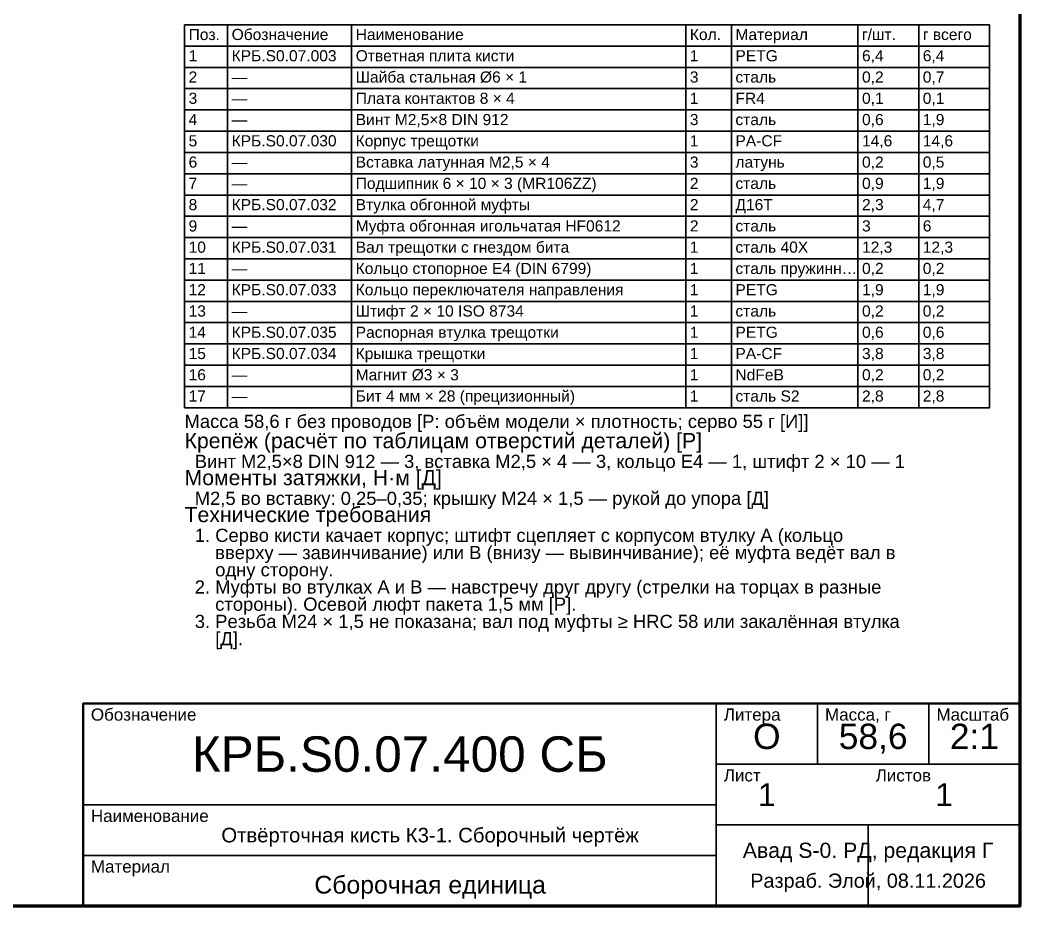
# Model space of a CAD drawing. Header units: millimetres. Extents: x 10 to 208, y 2 to 148.
# Drawn here: x 108.8 to 207.5, y 2.5 to 90 of the extents above; entities that cross this region are included whole.
import ezdxf
from ezdxf.enums import TextEntityAlignment as Align

# ---------------------------------------------------------------- set-up
doc = ezdxf.new("R2010")
doc.units = ezdxf.units.MM
doc.header["$LTSCALE"] = 0.5
for name, color, linetype, lineweight in [('РАМКА', 7, 'Continuous', 70), ('ТАБЛИЦА', 7, 'Continuous', 35), ('ТЕКСТ', 7, 'Continuous', 25)]:
    doc.layers.add(name, color=color, linetype=linetype, lineweight=lineweight)
doc.styles.add('GOST', font='arial.ttf')

msp = doc.modelspace()

# ---------------------------------------------------------------- linework, layer by layer
at = {"layer": 'РАМКА', "lineweight": 70}
msp.add_lwpolyline([(10, 2.5), (207.5, 2.5), (207.5, 143.5), (10, 143.5), (10, 2.5)], dxfattribs=at)
at = {"layer": 'ТАБЛИЦА'}
for p, q in [((129.25, 89.5), (129.25, 51.7)), ((141.5, 89.5), (141.5, 51.7)), ((174.5, 89.5), (174.5, 51.7)), ((179, 89.5), (179, 51.7)), ((191.5, 89.5), (191.5, 51.7)), ((197.5, 89.5), (197.5, 51.7)), ((125, 87.4), (204.5, 87.4)), ((125, 85.3), (204.5, 85.3)), ((125, 83.2), (204.5, 83.2)), ((125, 81.1), (204.5, 81.1)), ((125, 79), (204.5, 79)), ((125, 76.9), (204.5, 76.9)), ((125, 74.8), (204.5, 74.8)), ((125, 72.7), (204.5, 72.7)), ((125, 70.6), (204.5, 70.6)), ((125, 68.5), (204.5, 68.5)), ((125, 66.4), (204.5, 66.4)), ((125, 64.3), (204.5, 64.3)), ((125, 62.2), (204.5, 62.2)), ((125, 60.1), (204.5, 60.1)), ((125, 58), (204.5, 58)), ((125, 55.9), (204.5, 55.9)), ((125, 53.8), (204.5, 53.8)), ((177.5, 2.5), (177.5, 22.5)), ((187.5, 16.5), (187.5, 22.5)), ((198.5, 16.5), (198.5, 22.5)), ((177.5, 16.5), (207.5, 16.5)), ((115, 12.5), (177.5, 12.5)), ((177.5, 10.5), (207.5, 10.5)), ((192.5, 2.5), (192.5, 10.5)), ((115, 7.5), (177.5, 7.5))]:
    msp.add_line(p, q, dxfattribs=at)
at = {"layer": 'ТАБЛИЦА', "lineweight": 35}
msp.add_lwpolyline([(125, 51.7), (204.5, 51.7), (204.5, 89.5), (125, 89.5), (125, 51.7)], dxfattribs=at)
at = {"layer": 'ТАБЛИЦА', "lineweight": 50}
msp.add_lwpolyline([(115, 2.5), (207.5, 2.5), (207.5, 22.5), (115, 22.5), (115, 2.5)], dxfattribs=at)

# ---------------------------------------------------------------- texts
at = {"layer": 'ТЕКСТ', "style": 'GOST'}
for s, height, p in [('Поз.', 1.1, (125.4, 88)), ('Обозначение', 1.1, (129.65, 88)), ('Наименование', 1.1, (141.9, 88)), ('Кол.', 1.1, (174.9, 88)), ('Материал', 1.1, (179.4, 88)), ('г/шт.', 1.1, (191.9, 88)), ('г всего', 1.1, (197.9, 88)), ('1', 1.1, (125.4, 85.9)), ('КРБ.S0.07.003', 1.1, (129.65, 85.9)), ('Ответная плита кисти', 1.1, (141.9, 85.9)), ('1', 1.1, (174.9, 85.9)), ('PETG', 1.1, (179.4, 85.9)), ('6,4', 1.1, (191.9, 85.9)), ('6,4', 1.1, (197.9, 85.9)), ('Шайба стальная Ø6 × 1', 1.1, (141.9, 83.8)), ('2', 1.1, (125.4, 83.8)), ('—', 1.1, (129.65, 83.8)), ('3', 1.1, (174.9, 83.8)), ('сталь', 1.1, (179.4, 83.8)), ('0,2', 1.1, (191.9, 83.8)), ('0,7', 1.1, (197.9, 83.8)), ('3', 1.1, (125.4, 81.7)), ('—', 1.1, (129.65, 81.7)), ('Плата контактов 8 × 4', 1.1, (141.9, 81.7)), ('1', 1.1, (174.9, 81.7)), ('FR4', 1.1, (179.4, 81.7)), ('0,1', 1.1, (191.9, 81.7)), ('0,1', 1.1, (197.9, 81.7)), ('4', 1.1, (125.4, 79.6)), ('—', 1.1, (129.65, 79.6)), ('Винт M2,5×8 DIN 912', 1.1, (141.9, 79.6)), ('3', 1.1, (174.9, 79.6)), ('сталь', 1.1, (179.4, 79.6)), ('0,6', 1.1, (191.9, 79.6)), ('1,9', 1.1, (197.9, 79.6)), ('5', 1.1, (125.4, 77.5)), ('КРБ.S0.07.030', 1.1, (129.65, 77.5)), ('Корпус трещотки', 1.1, (141.9, 77.5)), ('1', 1.1, (174.9, 77.5)), ('PA-CF', 1.1, (179.4, 77.5)), ('14,6', 1.1, (191.9, 77.5)), ('14,6', 1.1, (197.9, 77.5)), ('6', 1.1, (125.4, 75.4)), ('Вставка латунная M2,5 × 4', 1.1, (141.9, 75.4)), ('3', 1.1, (174.9, 75.4)), ('латунь', 1.1, (179.4, 75.4)), ('0,2', 1.1, (191.9, 75.4)), ('0,5', 1.1, (197.9, 75.4)), ('—', 1.1, (129.65, 75.4)), ('7', 1.1, (125.4, 73.3)), ('Подшипник 6 × 10 × 3 (MR106ZZ)', 1.1, (141.9, 73.3)), ('2', 1.1, (174.9, 73.3)), ('сталь', 1.1, (179.4, 73.3)), ('0,9', 1.1, (191.9, 73.3)), ('1,9', 1.1, (197.9, 73.3)), ('—', 1.1, (129.65, 73.3)), ('8', 1.1, (125.4, 71.2)), ('КРБ.S0.07.032', 1.1, (129.65, 71.2)), ('Втулка обгонной муфты', 1.1, (141.9, 71.2)), ('2', 1.1, (174.9, 71.2)), ('Д16Т', 1.1, (179.4, 71.2)), ('2,3', 1.1, (191.9, 71.2)), ('4,7', 1.1, (197.9, 71.2)), ('9', 1.1, (125.4, 69.1)), ('Муфта обгонная игольчатая HF0612', 1.1, (141.9, 69.1)), ('2', 1.1, (174.9, 69.1)), ('3', 1.1, (191.9, 69.1)), ('6', 1.1, (197.9, 69.1)), ('—', 1.1, (129.65, 69.1)), ('сталь', 1.1, (179.4, 69.1)), ('Вал трещотки с гнездом бита', 1.1, (141.9, 67)), ('10', 1.1, (125.4, 67)), ('КРБ.S0.07.031', 1.1, (129.65, 67)), ('1', 1.1, (174.9, 67)), ('сталь 40Х', 1.1, (179.4, 67)), ('12,3', 1.1, (191.9, 67)), ('12,3', 1.1, (197.9, 67)), ('11', 1.1, (125.4, 64.9)), ('—', 1.1, (129.65, 64.9)), ('Кольцо стопорное E4 (DIN 6799)', 1.1, (141.9, 64.9)), ('1', 1.1, (174.9, 64.9)), ('сталь пружинн…', 1.1, (179.4, 64.9)), ('0,2', 1.1, (191.9, 64.9)), ('0,2', 1.1, (197.9, 64.9)), ('12', 1.1, (125.4, 62.8)), ('КРБ.S0.07.033', 1.1, (129.65, 62.8)), ('Кольцо переключателя направления', 1.1, (141.9, 62.8)), ('1', 1.1, (174.9, 62.8)), ('PETG', 1.1, (179.4, 62.8)), ('1,9', 1.1, (191.9, 62.8)), ('1,9', 1.1, (197.9, 62.8)), ('13', 1.1, (125.4, 60.7)), ('Штифт 2 × 10 ISO 8734', 1.1, (141.9, 60.7)), ('1', 1.1, (174.9, 60.7)), ('сталь', 1.1, (179.4, 60.7)), ('0,2', 1.1, (191.9, 60.7)), ('0,2', 1.1, (197.9, 60.7)), ('—', 1.1, (129.65, 60.7)), ('14', 1.1, (125.4, 58.6)), ('КРБ.S0.07.035', 1.1, (129.65, 58.6)), ('Распорная втулка трещотки', 1.1, (141.9, 58.6)), ('1', 1.1, (174.9, 58.6)), ('PETG', 1.1, (179.4, 58.6)), ('0,6', 1.1, (191.9, 58.6)), ('0,6', 1.1, (197.9, 58.6)), ('15', 1.1, (125.4, 56.5)), ('КРБ.S0.07.034', 1.1, (129.65, 56.5)), ('Крышка трещотки', 1.1, (141.9, 56.5)), ('1', 1.1, (174.9, 56.5)), ('PA-CF', 1.1, (179.4, 56.5)), ('3,8', 1.1, (191.9, 56.5)), ('3,8', 1.1, (197.9, 56.5)), ('16', 1.1, (125.4, 54.4)), ('Магнит Ø3 × 3', 1.1, (141.9, 54.4)), ('1', 1.1, (174.9, 54.4)), ('NdFeB', 1.1, (179.4, 54.4)), ('0,2', 1.1, (191.9, 54.4)), ('0,2', 1.1, (197.9, 54.4)), ('—', 1.1, (129.65, 54.4)), ('17', 1.1, (125.4, 52.3)), ('Бит 4 мм × 28 (прецизионный)', 1.1, (141.9, 52.3)), ('1', 1.1, (174.9, 52.3)), ('сталь S2', 1.1, (179.4, 52.3)), ('2,8', 1.1, (191.9, 52.3)), ('2,8', 1.1, (197.9, 52.3)), ('—', 1.1, (129.65, 52.3)), ('Масса 58,6 г без проводов [Р: объём модели × плотность; серво 55 г [И]]', 1.3, (125, 49.7)), ('Крепёж (расчёт по таблицам отверстий деталей) [Р]', 1.5, (125, 47.7)), ('  Винт M2,5×8 DIN 912 — 3, вставка M2,5 × 4 — 3, кольцо E4 — 1, штифт 2 × 10 — 1', 1.3, (125, 45.75)), ('Моменты затяжки, Н·м [Д]', 1.5, (125, 44.05)), ('  M2,5 во вставку: 0,25–0,35; крышку M24 × 1,5 — рукой до упора [Д]', 1.3, (125, 42.1)), ('Технические требования', 1.5, (125, 40.4)), ('  1. Серво кисти качает корпус; штифт сцепляет с корпусом втулку A (кольцо', 1.3, (125, 38.45)), ('      вверху — завинчивание) или B (внизу — вывинчивание); её муфта ведёт вал в', 1.3, (125, 36.75)), ('      одну сторону.', 1.3, (125, 35.05)), ('  2. Муфты во втулках A и B — навстречу друг другу (стрелки на торцах в разные', 1.3, (125, 33.35)), ('      стороны). Осевой люфт пакета 1,5 мм [Р].', 1.3, (125, 31.65)), ('  3. Резьба M24 × 1,5 не показана; вал под муфты ≥ HRC 58 или закалённая втулка', 1.3, (125, 29.95)), ('      [Д].', 1.3, (125, 28.25)), ('Обозначение', 1.2, (115.75, 20.8)), ('Литера', 1.2, (178.25, 20.8)), ('Масса, г', 1.2, (188.25, 20.8)), ('Масштаб', 1.2, (199.25, 20.8)), ('Лист', 1.2, (178.25, 14.8)), ('Листов', 1.2, (193.25, 14.8)), ('Наименование', 1.2, (115.75, 10.8)), ('Материал', 1.2, (115.75, 5.8))]:
    msp.add_text(s, height=height, dxfattribs=at).set_placement(p)
for s, height, p in [('О', 2.5, (182.5, 19.25)), ('58,6', 2.5, (193, 19.25)), ('2:1', 2.5, (203, 19.25)), ('КРБ.S0.07.400 СБ', 3.5, (146.25, 17.5)), ('1', 2.25, (182.5, 13.5)), ('1', 2.25, (200, 13.5)), ('Отвёрточная кисть К3-1. Сборочный чертёж', 1.43382, (149.25, 9.5)), ('Авад S-0. РД, редакция Г', 1.5, (192.5, 8)), ('Сборочная единица', 1.75, (149.25, 4.6)), ('Разраб. Элой, 08.11.2026', 1.4, (192.5, 5))]:
    msp.add_text(s, height=height, dxfattribs=at).set_placement(p, align=Align.MIDDLE_CENTER)

doc.saveas('drawing.dxf')
